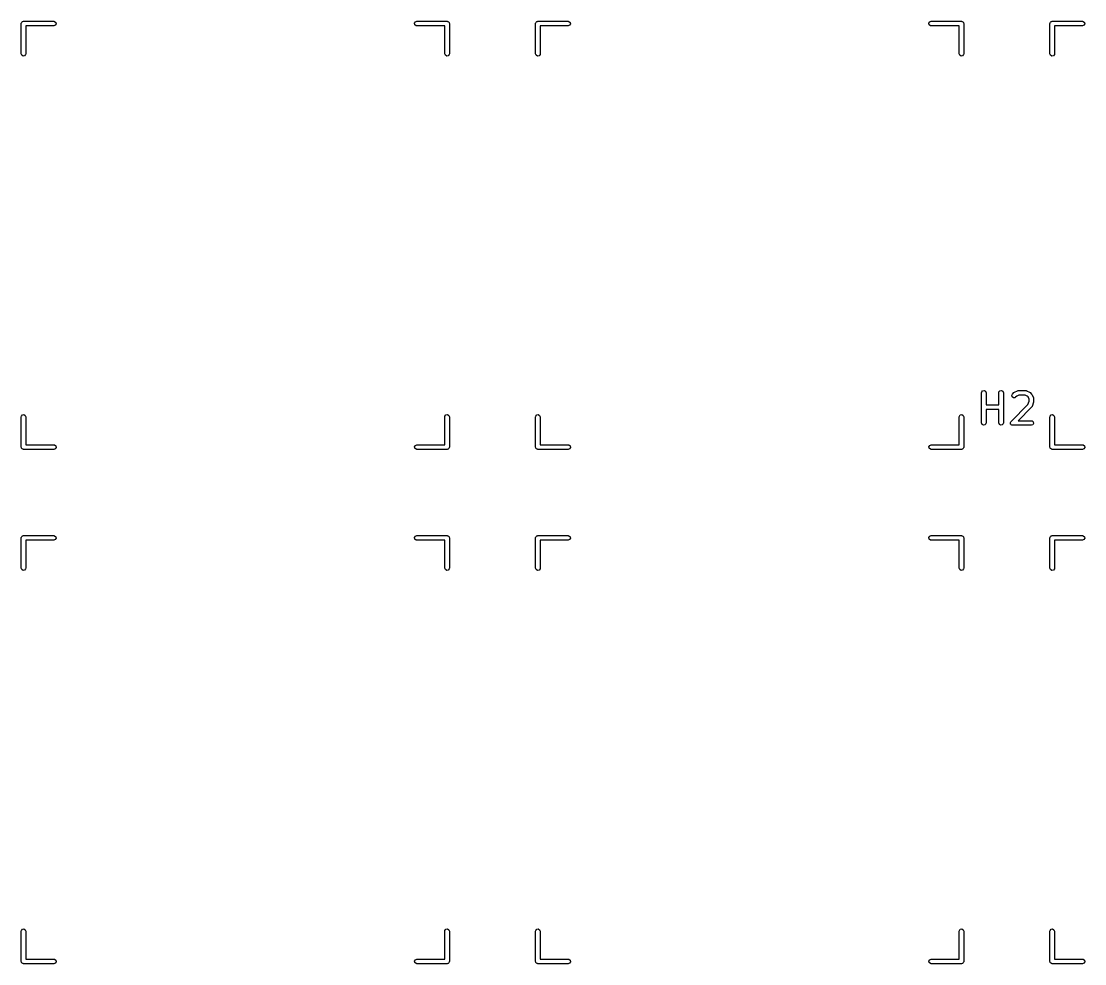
# Model space of a CAD drawing. Extents: x 2.98 to 9.56, y -3.21 to -0.64.
# Drawn here: x 6.331 to 7.715, y -1.868 to -0.642 of the extents above; entities that cross this region are included whole.
import ezdxf

# ---------------------------------------------------------------- set-up
doc = ezdxf.new("R2010")
doc.units = 0
doc.header["$MEASUREMENT"] = 0
doc.layers.add('BLACK', color=7, linetype='CONTINUOUS')

msp = doc.modelspace()

# ---------------------------------------------------------------- linework, layer by layer
at = {"layer": 'BLACK', "linetype": 'CONTINUOUS'}
for p, q in [((6.33071, -0.644685), (6.33077, -0.644301)), ((6.33071, -0.684055), (6.33071, -0.644685)), ((6.33075, -0.644172), (6.33082, -0.644058)), ((6.33077, -0.644301), (6.33075, -0.644172)), ((6.33082, -0.644058), (6.33088, -0.643675)), ((6.33088, -0.643675), (6.33138, -0.643087)), ((6.33138, -0.643087), (6.33176, -0.642423)), ((6.33176, -0.642423), (6.33201, -0.642332)), ((6.33201, -0.642332), (6.33218, -0.642127)), ((6.33218, -0.642127), (6.33294, -0.641994)), ((6.33294, -0.641994), (6.33366, -0.641732)), ((6.33366, -0.641732), (6.37303, -0.641732)), ((6.37303, -0.647637), (6.33661, -0.647637)), ((6.33661, -0.647637), (6.33661, -0.684055)), ((6.37303, -0.641732), (6.37404, -0.64191)), ((6.37493, -0.646947), (6.37303, -0.647637)), ((6.37404, -0.64191), (6.37559, -0.643208)), ((6.37594, -0.645197), (6.37493, -0.646947)), ((6.37559, -0.643208), (6.37594, -0.645197)), ((6.84256, -0.644172), (6.84357, -0.642423)), ((6.84291, -0.646161), (6.84256, -0.644172)), ((6.84446, -0.647459), (6.84291, -0.646161)), ((6.84357, -0.642423), (6.84547, -0.641732)), ((6.84547, -0.647637), (6.84446, -0.647459)), ((6.84547, -0.641732), (6.88484, -0.641732)), ((6.88189, -0.647637), (6.84547, -0.647637)), ((6.88189, -0.684055), (6.88189, -0.647637)), ((6.88484, -0.641732), (6.88522, -0.641799)), ((6.88522, -0.641799), (6.88535, -0.641777)), ((6.88535, -0.641777), (6.88547, -0.641842)), ((6.88547, -0.641842), (6.88585, -0.64191)), ((6.88585, -0.64191), (6.88644, -0.642403)), ((6.88644, -0.642403), (6.8871, -0.642787)), ((6.8871, -0.642787), (6.88719, -0.643037)), ((6.88719, -0.643037), (6.8874, -0.643208)), ((6.8874, -0.643208), (6.88753, -0.643964)), ((6.88753, -0.643964), (6.88779, -0.644685)), ((6.88779, -0.644685), (6.88779, -0.684055)), ((7, -0.644685), (7.00006, -0.644301)), ((7, -0.684055), (7, -0.644685)), ((7.00004, -0.644172), (7.00011, -0.644058)), ((7.00006, -0.644301), (7.00004, -0.644172)), ((7.00011, -0.644058), (7.00017, -0.643675)), ((7.00017, -0.643675), (7.00067, -0.643087)), ((7.00067, -0.643087), (7.00105, -0.642423)), ((7.00105, -0.642423), (7.0013, -0.642332)), ((7.0013, -0.642332), (7.00147, -0.642127)), ((7.00147, -0.642127), (7.00223, -0.641994)), ((7.00223, -0.641994), (7.00295, -0.641732)), ((7.00295, -0.641732), (7.04232, -0.641732)), ((7.04232, -0.647637), (7.0059, -0.647637)), ((7.0059, -0.647637), (7.0059, -0.684055)), ((7.04232, -0.641732), (7.04333, -0.64191)), ((7.04422, -0.646947), (7.04232, -0.647637)), ((7.04333, -0.64191), (7.04488, -0.643208)), ((7.04523, -0.645197), (7.04422, -0.646947)), ((7.04488, -0.643208), (7.04523, -0.645197)), ((7.51185, -0.644172), (7.51286, -0.642423)), ((7.5122, -0.646161), (7.51185, -0.644172)), ((7.51375, -0.647459), (7.5122, -0.646161)), ((7.51286, -0.642423), (7.51476, -0.641732)), ((7.51476, -0.647637), (7.51375, -0.647459)), ((7.51476, -0.641732), (7.55413, -0.641732)), ((7.55118, -0.647637), (7.51476, -0.647637)), ((7.55118, -0.684055), (7.55118, -0.647637)), ((7.55413, -0.641732), (7.55451, -0.641799)), ((7.55451, -0.641799), (7.55464, -0.641777)), ((7.55464, -0.641777), (7.55476, -0.641842)), ((7.55476, -0.641842), (7.55514, -0.64191)), ((7.55514, -0.64191), (7.55573, -0.642403)), ((7.55573, -0.642403), (7.55639, -0.642787)), ((7.55639, -0.642787), (7.55648, -0.643037)), ((7.55648, -0.643037), (7.55669, -0.643208)), ((7.55669, -0.643208), (7.55682, -0.643964)), ((7.55682, -0.643964), (7.55708, -0.644685)), ((7.55708, -0.644685), (7.55708, -0.684055)), ((7.66929, -0.644685), (7.66936, -0.644301)), ((7.66929, -0.684055), (7.66929, -0.644685)), ((7.66933, -0.644172), (7.6694, -0.644058)), ((7.66936, -0.644301), (7.66933, -0.644172)), ((7.6694, -0.644058), (7.66947, -0.643675)), ((7.66947, -0.643675), (7.66996, -0.643087)), ((7.66996, -0.643087), (7.67034, -0.642423)), ((7.67034, -0.642423), (7.67059, -0.642332)), ((7.67059, -0.642332), (7.67076, -0.642127)), ((7.67076, -0.642127), (7.67152, -0.641994)), ((7.67152, -0.641994), (7.67224, -0.641732)), ((7.67224, -0.641732), (7.71161, -0.641732)), ((7.71161, -0.647637), (7.67519, -0.647637)), ((7.67519, -0.647637), (7.67519, -0.684055)), ((7.71161, -0.641732), (7.71262, -0.64191)), ((7.71351, -0.646947), (7.71161, -0.647637)), ((7.71262, -0.64191), (7.71417, -0.643208)), ((7.71452, -0.645197), (7.71351, -0.646947)), ((7.71417, -0.643208), (7.71452, -0.645197)), ((6.3314, -0.685953), (6.33071, -0.684055)), ((6.33315, -0.686963), (6.3314, -0.685953)), ((6.33513, -0.686612), (6.33315, -0.686963)), ((6.33643, -0.685065), (6.33513, -0.686612)), ((6.33661, -0.684055), (6.33643, -0.685065)), ((6.88258, -0.685953), (6.88189, -0.684055)), ((6.88433, -0.686963), (6.88258, -0.685953)), ((6.88632, -0.686612), (6.88433, -0.686963)), ((6.88761, -0.685065), (6.88632, -0.686612)), ((6.88779, -0.684055), (6.88761, -0.685065)), ((7.00069, -0.685953), (7, -0.684055)), ((7.00244, -0.686963), (7.00069, -0.685953)), ((7.00443, -0.686612), (7.00244, -0.686963)), ((7.00572, -0.685065), (7.00443, -0.686612)), ((7.0059, -0.684055), (7.00572, -0.685065)), ((7.55187, -0.685953), (7.55118, -0.684055)), ((7.55362, -0.686963), (7.55187, -0.685953)), ((7.55561, -0.686612), (7.55362, -0.686963)), ((7.55691, -0.685065), (7.55561, -0.686612)), ((7.55708, -0.684055), (7.55691, -0.685065)), ((7.66998, -0.685953), (7.66929, -0.684055)), ((7.67173, -0.686963), (7.66998, -0.685953)), ((7.67372, -0.686612), (7.67173, -0.686963)), ((7.67502, -0.685065), (7.67372, -0.686612)), ((7.67519, -0.684055), (7.67502, -0.685065)), ((7.58024, -1.12509), (7.58041, -1.12408)), ((7.58024, -1.16446), (7.58024, -1.12509)), ((7.58041, -1.12408), (7.58171, -1.12254)), ((7.58171, -1.12254), (7.5837, -1.12219)), ((7.5837, -1.12219), (7.58545, -1.1232)), ((7.58545, -1.1232), (7.58614, -1.12509)), ((7.58614, -1.12509), (7.58614, -1.14089)), ((7.60273, -1.12509), (7.60291, -1.12408)), ((7.60273, -1.14089), (7.60273, -1.12509)), ((7.60291, -1.12408), (7.60421, -1.12254)), ((7.60421, -1.12254), (7.6062, -1.12219)), ((7.6062, -1.12219), (7.60795, -1.1232)), ((7.60795, -1.1232), (7.60864, -1.12509)), ((7.60864, -1.12509), (7.60864, -1.16446)), ((7.61962, -1.12859), (7.62047, -1.12675)), ((7.62014, -1.13054), (7.61962, -1.12859)), ((7.62179, -1.13169), (7.62014, -1.13054)), ((7.62047, -1.12675), (7.62235, -1.12488)), ((7.62381, -1.13152), (7.62179, -1.13169)), ((7.62235, -1.12488), (7.62307, -1.12437)), ((7.62307, -1.12437), (7.62311, -1.12433)), ((7.62311, -1.12433), (7.62686, -1.12245)), ((7.62465, -1.13093), (7.62381, -1.13152)), ((7.62618, -1.12939), (7.62465, -1.13093)), ((7.62888, -1.12805), (7.62618, -1.12939)), ((7.62686, -1.12245), (7.62785, -1.12216)), ((7.62785, -1.12216), (7.62802, -1.1222)), ((7.62802, -1.1222), (7.62818, -1.12214)), ((7.62818, -1.12214), (7.63756, -1.12214)), ((7.63686, -1.12805), (7.62888, -1.12805)), ((7.63956, -1.12939), (7.63686, -1.12805)), ((7.63756, -1.12214), (7.63857, -1.12232)), ((7.63857, -1.12232), (7.6387, -1.12243)), ((7.6387, -1.12243), (7.63888, -1.12245)), ((7.63888, -1.12245), (7.64263, -1.12433)), ((7.64075, -1.13059), (7.63956, -1.12939)), ((7.6421, -1.13329), (7.64075, -1.13059)), ((7.6421, -1.13586), (7.6421, -1.13329)), ((7.64263, -1.12433), (7.64334, -1.12485)), ((7.64334, -1.12485), (7.64339, -1.12488)), ((7.64339, -1.12488), (7.64527, -1.12675)), ((7.64527, -1.12675), (7.64578, -1.12748)), ((7.64578, -1.12748), (7.64582, -1.12752)), ((7.64582, -1.12752), (7.6477, -1.13127)), ((7.6477, -1.13127), (7.64799, -1.13225)), ((7.64799, -1.13225), (7.64795, -1.13243)), ((7.64795, -1.13243), (7.64801, -1.13259)), ((7.64801, -1.13259), (7.64801, -1.13634)), ((7.58614, -1.14089), (7.60273, -1.14089)), ((7.60273, -1.14679), (7.58614, -1.14679)), ((7.58614, -1.14679), (7.58614, -1.16446)), ((7.60273, -1.16446), (7.60273, -1.14679)), ((7.6186, -1.16238), (7.6406, -1.14037)), ((7.64527, -1.14405), (7.62781, -1.16151)), ((7.6406, -1.14037), (7.6421, -1.13586)), ((7.64534, -1.14389), (7.64527, -1.14405)), ((7.64549, -1.1438), (7.64534, -1.14389)), ((7.64598, -1.1429), (7.64549, -1.1438)), ((7.64786, -1.13728), (7.64598, -1.1429)), ((7.64801, -1.13634), (7.64786, -1.13721)), ((7.64786, -1.13721), (7.64786, -1.13728)), ((6.33071, -1.1565), (6.33088, -1.15549)), ((6.33071, -1.19587), (6.33071, -1.1565)), ((6.33088, -1.15549), (6.33218, -1.15394)), ((6.33218, -1.15394), (6.33417, -1.15359)), ((6.33417, -1.15359), (6.33592, -1.1546)), ((6.33592, -1.1546), (6.33661, -1.1565)), ((6.33661, -1.1565), (6.33661, -1.19291)), ((6.88189, -1.1565), (6.88206, -1.15549)), ((6.88189, -1.19291), (6.88189, -1.1565)), ((6.88206, -1.15549), (6.88336, -1.15394)), ((6.88336, -1.15394), (6.88535, -1.15359)), ((6.88535, -1.15359), (6.8871, -1.1546)), ((6.8871, -1.1546), (6.88779, -1.1565)), ((6.88779, -1.1565), (6.88779, -1.19587)), ((7, -1.1565), (7.00017, -1.15549)), ((7, -1.19587), (7, -1.1565)), ((7.00017, -1.15549), (7.00147, -1.15394)), ((7.00147, -1.15394), (7.00346, -1.15359)), ((7.00346, -1.15359), (7.00521, -1.1546)), ((7.00521, -1.1546), (7.0059, -1.1565)), ((7.0059, -1.1565), (7.0059, -1.19291)), ((7.55118, -1.1565), (7.55136, -1.15549)), ((7.55118, -1.19291), (7.55118, -1.1565)), ((7.55136, -1.15549), (7.55265, -1.15394)), ((7.55265, -1.15394), (7.55464, -1.15359)), ((7.55464, -1.15359), (7.55639, -1.1546)), ((7.55639, -1.1546), (7.55708, -1.1565)), ((7.55708, -1.1565), (7.55708, -1.19587)), ((7.61822, -1.16318), (7.6186, -1.16238)), ((7.62781, -1.16151), (7.64506, -1.16151)), ((7.64506, -1.16151), (7.64607, -1.16169)), ((7.64607, -1.16169), (7.64761, -1.16299)), ((7.66929, -1.1565), (7.66947, -1.15549)), ((7.66929, -1.19587), (7.66929, -1.1565)), ((7.66947, -1.15549), (7.67076, -1.15394)), ((7.67076, -1.15394), (7.67275, -1.15359)), ((7.67275, -1.15359), (7.6745, -1.1546)), ((7.6745, -1.1546), (7.67519, -1.1565)), ((7.67519, -1.1565), (7.67519, -1.19291)), ((7.58093, -1.16636), (7.58024, -1.16446)), ((7.58268, -1.16737), (7.58093, -1.16636)), ((7.58467, -1.16702), (7.58268, -1.16737)), ((7.58596, -1.16547), (7.58467, -1.16702)), ((7.58614, -1.16446), (7.58596, -1.16547)), ((7.60342, -1.16636), (7.60273, -1.16446)), ((7.60517, -1.16737), (7.60342, -1.16636)), ((7.60716, -1.16702), (7.60517, -1.16737)), ((7.60846, -1.16547), (7.60716, -1.16702)), ((7.60864, -1.16446), (7.60846, -1.16547)), ((7.61774, -1.16421), (7.6178, -1.16408)), ((7.61797, -1.16506), (7.61774, -1.16421)), ((7.61778, -1.16395), (7.61822, -1.16318)), ((7.6178, -1.16408), (7.61778, -1.16395)), ((7.61813, -1.16594), (7.61797, -1.16506)), ((7.61823, -1.16603), (7.61813, -1.16594)), ((7.61827, -1.16616), (7.61823, -1.16603)), ((7.61899, -1.16667), (7.61827, -1.16616)), ((7.61967, -1.16724), (7.61899, -1.16667)), ((7.61986, -1.16727), (7.61967, -1.16724)), ((7.61992, -1.16732), (7.61986, -1.16727)), ((7.62005, -1.1673), (7.61992, -1.16732)), ((7.62068, -1.16742), (7.62005, -1.1673)), ((7.64506, -1.16742), (7.62068, -1.16742)), ((7.64695, -1.16673), (7.64506, -1.16742)), ((7.64796, -1.16498), (7.64695, -1.16673)), ((7.64761, -1.16299), (7.64796, -1.16498)), ((6.33097, -1.19659), (6.33071, -1.19587)), ((6.3311, -1.19734), (6.33097, -1.19659)), ((6.33131, -1.19751), (6.3311, -1.19734)), ((6.3314, -1.19776), (6.33131, -1.19751)), ((6.33206, -1.19815), (6.3314, -1.19776)), ((6.33265, -1.19864), (6.33206, -1.19815)), ((6.33303, -1.19871), (6.33265, -1.19864)), ((6.33315, -1.19877), (6.33303, -1.19871)), ((6.33327, -1.19875), (6.33315, -1.19877)), ((6.33366, -1.19882), (6.33327, -1.19875)), ((6.37303, -1.19882), (6.33366, -1.19882)), ((6.33661, -1.19291), (6.37303, -1.19291)), ((6.37303, -1.19291), (6.37404, -1.19309)), ((6.37493, -1.19813), (6.37303, -1.19882)), ((6.37404, -1.19309), (6.37559, -1.19439)), ((6.37594, -1.19638), (6.37493, -1.19813)), ((6.37559, -1.19439), (6.37594, -1.19638)), ((6.84256, -1.19535), (6.84357, -1.1936)), ((6.84291, -1.19734), (6.84256, -1.19535)), ((6.84446, -1.19864), (6.84291, -1.19734)), ((6.84357, -1.1936), (6.84547, -1.19291)), ((6.84547, -1.19882), (6.84446, -1.19864)), ((6.84547, -1.19291), (6.88189, -1.19291)), ((6.88484, -1.19882), (6.84547, -1.19882)), ((6.88556, -1.19856), (6.88484, -1.19882)), ((6.88632, -1.19842), (6.88556, -1.19856)), ((6.88649, -1.19822), (6.88632, -1.19842)), ((6.88674, -1.19813), (6.88649, -1.19822)), ((6.88712, -1.19746), (6.88674, -1.19813)), ((6.88761, -1.19688), (6.88712, -1.19746)), ((6.88768, -1.19649), (6.88761, -1.19688)), ((6.88775, -1.19638), (6.88768, -1.19649)), ((6.88779, -1.19587), (6.88772, -1.19625)), ((6.88772, -1.19625), (6.88775, -1.19638)), ((7.00026, -1.19659), (7, -1.19587)), ((7.00039, -1.19734), (7.00026, -1.19659)), ((7.0006, -1.19751), (7.00039, -1.19734)), ((7.00069, -1.19776), (7.0006, -1.19751)), ((7.00135, -1.19815), (7.00069, -1.19776)), ((7.00194, -1.19864), (7.00135, -1.19815)), ((7.00232, -1.19871), (7.00194, -1.19864)), ((7.00244, -1.19877), (7.00232, -1.19871)), ((7.00257, -1.19875), (7.00244, -1.19877)), ((7.00295, -1.19882), (7.00257, -1.19875)), ((7.04232, -1.19882), (7.00295, -1.19882)), ((7.0059, -1.19291), (7.04232, -1.19291)), ((7.04232, -1.19291), (7.04333, -1.19309)), ((7.04422, -1.19813), (7.04232, -1.19882)), ((7.04333, -1.19309), (7.04488, -1.19439)), ((7.04523, -1.19638), (7.04422, -1.19813)), ((7.04488, -1.19439), (7.04523, -1.19638)), ((7.51185, -1.19535), (7.51286, -1.1936)), ((7.5122, -1.19734), (7.51185, -1.19535)), ((7.51375, -1.19864), (7.5122, -1.19734)), ((7.51286, -1.1936), (7.51476, -1.19291)), ((7.51476, -1.19882), (7.51375, -1.19864)), ((7.51476, -1.19291), (7.55118, -1.19291)), ((7.55413, -1.19882), (7.51476, -1.19882)), ((7.55485, -1.19856), (7.55413, -1.19882)), ((7.55561, -1.19842), (7.55485, -1.19856)), ((7.55578, -1.19822), (7.55561, -1.19842)), ((7.55603, -1.19813), (7.55578, -1.19822)), ((7.55641, -1.19746), (7.55603, -1.19813)), ((7.55691, -1.19688), (7.55641, -1.19746)), ((7.55697, -1.19649), (7.55691, -1.19688)), ((7.55704, -1.19638), (7.55697, -1.19649)), ((7.55708, -1.19587), (7.55702, -1.19625)), ((7.55702, -1.19625), (7.55704, -1.19638)), ((7.66955, -1.19659), (7.66929, -1.19587)), ((7.66968, -1.19734), (7.66955, -1.19659)), ((7.66989, -1.19751), (7.66968, -1.19734)), ((7.66998, -1.19776), (7.66989, -1.19751)), ((7.67064, -1.19815), (7.66998, -1.19776)), ((7.67123, -1.19864), (7.67064, -1.19815)), ((7.67161, -1.19871), (7.67123, -1.19864)), ((7.67173, -1.19877), (7.67161, -1.19871)), ((7.67186, -1.19875), (7.67173, -1.19877)), ((7.67224, -1.19882), (7.67186, -1.19875)), ((7.71161, -1.19882), (7.67224, -1.19882)), ((7.67519, -1.19291), (7.71161, -1.19291)), ((7.71161, -1.19291), (7.71262, -1.19309)), ((7.71351, -1.19813), (7.71161, -1.19882)), ((7.71262, -1.19309), (7.71417, -1.19439)), ((7.71452, -1.19638), (7.71351, -1.19813)), ((7.71417, -1.19439), (7.71452, -1.19638)), ((6.33071, -1.31398), (6.33077, -1.31359)), ((6.33071, -1.35335), (6.33071, -1.31398)), ((6.33075, -1.31346), (6.33082, -1.31335)), ((6.33077, -1.31359), (6.33075, -1.31346)), ((6.33082, -1.31335), (6.33088, -1.31297)), ((6.33088, -1.31297), (6.33138, -1.31238)), ((6.33138, -1.31238), (6.33176, -1.31171)), ((6.33176, -1.31171), (6.33201, -1.31162)), ((6.33201, -1.31162), (6.33218, -1.31142)), ((6.33218, -1.31142), (6.33294, -1.31129)), ((6.33294, -1.31129), (6.33366, -1.31102)), ((6.33366, -1.31102), (6.37303, -1.31102)), ((6.37303, -1.31102), (6.37404, -1.3112)), ((6.37404, -1.3112), (6.37559, -1.3125)), ((6.37594, -1.31449), (6.37493, -1.31624)), ((6.37559, -1.3125), (6.37594, -1.31449)), ((6.84256, -1.31346), (6.84357, -1.31171)), ((6.84291, -1.31545), (6.84256, -1.31346)), ((6.84357, -1.31171), (6.84547, -1.31102)), ((6.84547, -1.31102), (6.88484, -1.31102)), ((6.88484, -1.31102), (6.88522, -1.31109)), ((6.88522, -1.31109), (6.88535, -1.31107)), ((6.88535, -1.31107), (6.88547, -1.31113)), ((6.88547, -1.31113), (6.88585, -1.3112)), ((6.88585, -1.3112), (6.88644, -1.31169)), ((6.88644, -1.31169), (6.8871, -1.31208)), ((6.8871, -1.31208), (6.88719, -1.31233)), ((6.88719, -1.31233), (6.8874, -1.3125)), ((6.8874, -1.3125), (6.88753, -1.31325)), ((6.88753, -1.31325), (6.88779, -1.31398)), ((6.88779, -1.31398), (6.88779, -1.35335)), ((7, -1.31398), (7.00006, -1.31359)), ((7, -1.35335), (7, -1.31398)), ((7.00004, -1.31346), (7.00011, -1.31335)), ((7.00006, -1.31359), (7.00004, -1.31346)), ((7.00011, -1.31335), (7.00017, -1.31297)), ((7.00017, -1.31297), (7.00067, -1.31238)), ((7.00067, -1.31238), (7.00105, -1.31171)), ((7.00105, -1.31171), (7.0013, -1.31162)), ((7.0013, -1.31162), (7.00147, -1.31142)), ((7.00147, -1.31142), (7.00223, -1.31129)), ((7.00223, -1.31129), (7.00295, -1.31102)), ((7.00295, -1.31102), (7.04232, -1.31102)), ((7.04232, -1.31102), (7.04333, -1.3112)), ((7.04333, -1.3112), (7.04488, -1.3125)), ((7.04523, -1.31449), (7.04422, -1.31624)), ((7.04488, -1.3125), (7.04523, -1.31449)), ((7.51185, -1.31346), (7.51286, -1.31171)), ((7.5122, -1.31545), (7.51185, -1.31346)), ((7.51286, -1.31171), (7.51476, -1.31102)), ((7.51476, -1.31102), (7.55413, -1.31102)), ((7.55413, -1.31102), (7.55451, -1.31109)), ((7.55451, -1.31109), (7.55464, -1.31107)), ((7.55464, -1.31107), (7.55476, -1.31113)), ((7.55476, -1.31113), (7.55514, -1.3112)), ((7.55514, -1.3112), (7.55573, -1.31169)), ((7.55573, -1.31169), (7.55639, -1.31208)), ((7.55639, -1.31208), (7.55648, -1.31233)), ((7.55648, -1.31233), (7.55669, -1.3125)), ((7.55669, -1.3125), (7.55682, -1.31325)), ((7.55682, -1.31325), (7.55708, -1.31398)), ((7.55708, -1.31398), (7.55708, -1.35335)), ((7.66929, -1.31398), (7.66936, -1.31359)), ((7.66929, -1.35335), (7.66929, -1.31398)), ((7.66933, -1.31346), (7.6694, -1.31335)), ((7.66936, -1.31359), (7.66933, -1.31346)), ((7.6694, -1.31335), (7.66947, -1.31297)), ((7.66947, -1.31297), (7.66996, -1.31238)), ((7.66996, -1.31238), (7.67034, -1.31171)), ((7.67034, -1.31171), (7.67059, -1.31162)), ((7.67059, -1.31162), (7.67076, -1.31142)), ((7.67076, -1.31142), (7.67152, -1.31129)), ((7.67152, -1.31129), (7.67224, -1.31102)), ((7.67224, -1.31102), (7.71161, -1.31102)), ((7.71161, -1.31102), (7.71262, -1.3112)), ((7.71262, -1.3112), (7.71417, -1.3125)), ((7.71452, -1.31449), (7.71351, -1.31624)), ((7.71417, -1.3125), (7.71452, -1.31449)), ((6.37303, -1.31693), (6.33661, -1.31693)), ((6.33661, -1.31693), (6.33661, -1.35335)), ((6.37493, -1.31624), (6.37303, -1.31693)), ((6.84446, -1.31675), (6.84291, -1.31545)), ((6.84547, -1.31693), (6.84446, -1.31675)), ((6.88189, -1.31693), (6.84547, -1.31693)), ((6.88189, -1.35335), (6.88189, -1.31693)), ((7.04232, -1.31693), (7.0059, -1.31693)), ((7.0059, -1.31693), (7.0059, -1.35335)), ((7.04422, -1.31624), (7.04232, -1.31693)), ((7.51375, -1.31675), (7.5122, -1.31545)), ((7.51476, -1.31693), (7.51375, -1.31675)), ((7.55118, -1.31693), (7.51476, -1.31693)), ((7.55118, -1.35335), (7.55118, -1.31693)), ((7.71161, -1.31693), (7.67519, -1.31693)), ((7.67519, -1.31693), (7.67519, -1.35335)), ((7.71351, -1.31624), (7.71161, -1.31693)), ((6.3314, -1.35524), (6.33071, -1.35335)), ((6.33315, -1.35625), (6.3314, -1.35524)), ((6.33513, -1.3559), (6.33315, -1.35625)), ((6.33643, -1.35436), (6.33513, -1.3559)), ((6.33661, -1.35335), (6.33643, -1.35436)), ((6.88258, -1.35524), (6.88189, -1.35335)), ((6.88433, -1.35625), (6.88258, -1.35524)), ((6.88632, -1.3559), (6.88433, -1.35625)), ((6.88761, -1.35436), (6.88632, -1.3559)), ((6.88779, -1.35335), (6.88761, -1.35436)), ((7.00069, -1.35524), (7, -1.35335)), ((7.00244, -1.35625), (7.00069, -1.35524)), ((7.00443, -1.3559), (7.00244, -1.35625)), ((7.00572, -1.35436), (7.00443, -1.3559)), ((7.0059, -1.35335), (7.00572, -1.35436)), ((7.55187, -1.35524), (7.55118, -1.35335)), ((7.55362, -1.35625), (7.55187, -1.35524)), ((7.55561, -1.3559), (7.55362, -1.35625)), ((7.55691, -1.35436), (7.55561, -1.3559)), ((7.55708, -1.35335), (7.55691, -1.35436)), ((7.66998, -1.35524), (7.66929, -1.35335)), ((7.67173, -1.35625), (7.66998, -1.35524)), ((7.67372, -1.3559), (7.67173, -1.35625)), ((7.67502, -1.35436), (7.67372, -1.3559)), ((7.67519, -1.35335), (7.67502, -1.35436)), ((6.33071, -1.82579), (6.33088, -1.82478)), ((6.33071, -1.86516), (6.33071, -1.82579)), ((6.33088, -1.82478), (6.33218, -1.82323)), ((6.33218, -1.82323), (6.33417, -1.82288)), ((6.33417, -1.82288), (6.33592, -1.82389)), ((6.33592, -1.82389), (6.33661, -1.82579)), ((6.33661, -1.82579), (6.33661, -1.8622)), ((6.88189, -1.82579), (6.88206, -1.82478)), ((6.88189, -1.8622), (6.88189, -1.82579)), ((6.88206, -1.82478), (6.88336, -1.82323)), ((6.88336, -1.82323), (6.88535, -1.82288)), ((6.88535, -1.82288), (6.8871, -1.82389)), ((6.8871, -1.82389), (6.88779, -1.82579)), ((6.88779, -1.82579), (6.88779, -1.86516)), ((7, -1.82579), (7.00017, -1.82478)), ((7, -1.86516), (7, -1.82579)), ((7.00017, -1.82478), (7.00147, -1.82323)), ((7.00147, -1.82323), (7.00346, -1.82288)), ((7.00346, -1.82288), (7.00521, -1.82389)), ((7.00521, -1.82389), (7.0059, -1.82579)), ((7.0059, -1.82579), (7.0059, -1.8622)), ((7.55118, -1.82579), (7.55136, -1.82478)), ((7.55118, -1.8622), (7.55118, -1.82579)), ((7.55136, -1.82478), (7.55265, -1.82323)), ((7.55265, -1.82323), (7.55464, -1.82288)), ((7.55464, -1.82288), (7.55639, -1.82389)), ((7.55639, -1.82389), (7.55708, -1.82579)), ((7.55708, -1.82579), (7.55708, -1.86516)), ((7.66929, -1.82579), (7.66947, -1.82478)), ((7.66929, -1.86516), (7.66929, -1.82579)), ((7.66947, -1.82478), (7.67076, -1.82323)), ((7.67076, -1.82323), (7.67275, -1.82288)), ((7.67275, -1.82288), (7.6745, -1.82389)), ((7.6745, -1.82389), (7.67519, -1.82579)), ((7.67519, -1.82579), (7.67519, -1.8622)), ((6.33097, -1.86588), (6.33071, -1.86516)), ((6.3311, -1.86663), (6.33097, -1.86588)), ((6.33131, -1.8668), (6.3311, -1.86663)), ((6.3314, -1.86705), (6.33131, -1.8668)), ((6.33206, -1.86744), (6.3314, -1.86705)), ((6.33265, -1.86793), (6.33206, -1.86744)), ((6.33303, -1.868), (6.33265, -1.86793)), ((6.33315, -1.86806), (6.33303, -1.868)), ((6.33327, -1.86804), (6.33315, -1.86806)), ((6.33366, -1.86811), (6.33327, -1.86804)), ((6.37303, -1.86811), (6.33366, -1.86811)), ((6.33661, -1.8622), (6.37303, -1.8622)), ((6.37303, -1.8622), (6.37404, -1.86238)), ((6.37493, -1.86742), (6.37303, -1.86811)), ((6.37404, -1.86238), (6.37559, -1.86368)), ((6.37594, -1.86567), (6.37493, -1.86742)), ((6.37559, -1.86368), (6.37594, -1.86567)), ((6.84256, -1.86464), (6.84357, -1.86289)), ((6.84291, -1.86663), (6.84256, -1.86464)), ((6.84446, -1.86793), (6.84291, -1.86663)), ((6.84357, -1.86289), (6.84547, -1.8622)), ((6.84547, -1.86811), (6.84446, -1.86793)), ((6.84547, -1.8622), (6.88189, -1.8622)), ((6.88484, -1.86811), (6.84547, -1.86811)), ((6.88556, -1.86785), (6.88484, -1.86811)), ((6.88632, -1.86771), (6.88556, -1.86785)), ((6.88649, -1.86751), (6.88632, -1.86771)), ((6.88674, -1.86742), (6.88649, -1.86751)), ((6.88712, -1.86675), (6.88674, -1.86742)), ((6.88761, -1.86617), (6.88712, -1.86675)), ((6.88768, -1.86578), (6.88761, -1.86617)), ((6.88775, -1.86567), (6.88768, -1.86578)), ((6.88779, -1.86516), (6.88772, -1.86554)), ((6.88772, -1.86554), (6.88775, -1.86567)), ((7.00026, -1.86588), (7, -1.86516)), ((7.00039, -1.86663), (7.00026, -1.86588)), ((7.0006, -1.8668), (7.00039, -1.86663)), ((7.00069, -1.86705), (7.0006, -1.8668)), ((7.00135, -1.86744), (7.00069, -1.86705)), ((7.00194, -1.86793), (7.00135, -1.86744)), ((7.00232, -1.868), (7.00194, -1.86793)), ((7.00244, -1.86806), (7.00232, -1.868)), ((7.00257, -1.86804), (7.00244, -1.86806)), ((7.00295, -1.86811), (7.00257, -1.86804)), ((7.04232, -1.86811), (7.00295, -1.86811)), ((7.0059, -1.8622), (7.04232, -1.8622)), ((7.04232, -1.8622), (7.04333, -1.86238)), ((7.04422, -1.86742), (7.04232, -1.86811)), ((7.04333, -1.86238), (7.04488, -1.86368)), ((7.04523, -1.86567), (7.04422, -1.86742)), ((7.04488, -1.86368), (7.04523, -1.86567)), ((7.51185, -1.86464), (7.51286, -1.86289)), ((7.5122, -1.86663), (7.51185, -1.86464)), ((7.51375, -1.86793), (7.5122, -1.86663)), ((7.51286, -1.86289), (7.51476, -1.8622)), ((7.51476, -1.86811), (7.51375, -1.86793)), ((7.51476, -1.8622), (7.55118, -1.8622)), ((7.55413, -1.86811), (7.51476, -1.86811)), ((7.55485, -1.86785), (7.55413, -1.86811)), ((7.55561, -1.86771), (7.55485, -1.86785)), ((7.55578, -1.86751), (7.55561, -1.86771)), ((7.55603, -1.86742), (7.55578, -1.86751)), ((7.55641, -1.86675), (7.55603, -1.86742)), ((7.55691, -1.86617), (7.55641, -1.86675)), ((7.55697, -1.86578), (7.55691, -1.86617)), ((7.55704, -1.86567), (7.55697, -1.86578)), ((7.55708, -1.86516), (7.55702, -1.86554)), ((7.55702, -1.86554), (7.55704, -1.86567)), ((7.66955, -1.86588), (7.66929, -1.86516)), ((7.66968, -1.86663), (7.66955, -1.86588)), ((7.66989, -1.8668), (7.66968, -1.86663)), ((7.66998, -1.86705), (7.66989, -1.8668)), ((7.67064, -1.86744), (7.66998, -1.86705)), ((7.67123, -1.86793), (7.67064, -1.86744)), ((7.67161, -1.868), (7.67123, -1.86793)), ((7.67173, -1.86806), (7.67161, -1.868)), ((7.67186, -1.86804), (7.67173, -1.86806)), ((7.67224, -1.86811), (7.67186, -1.86804)), ((7.71161, -1.86811), (7.67224, -1.86811)), ((7.67519, -1.8622), (7.71161, -1.8622)), ((7.71161, -1.8622), (7.71262, -1.86238)), ((7.71351, -1.86742), (7.71161, -1.86811)), ((7.71262, -1.86238), (7.71417, -1.86368)), ((7.71452, -1.86567), (7.71351, -1.86742)), ((7.71417, -1.86368), (7.71452, -1.86567))]:
    msp.add_line(p, q, dxfattribs=at)

doc.saveas('drawing.dxf')
